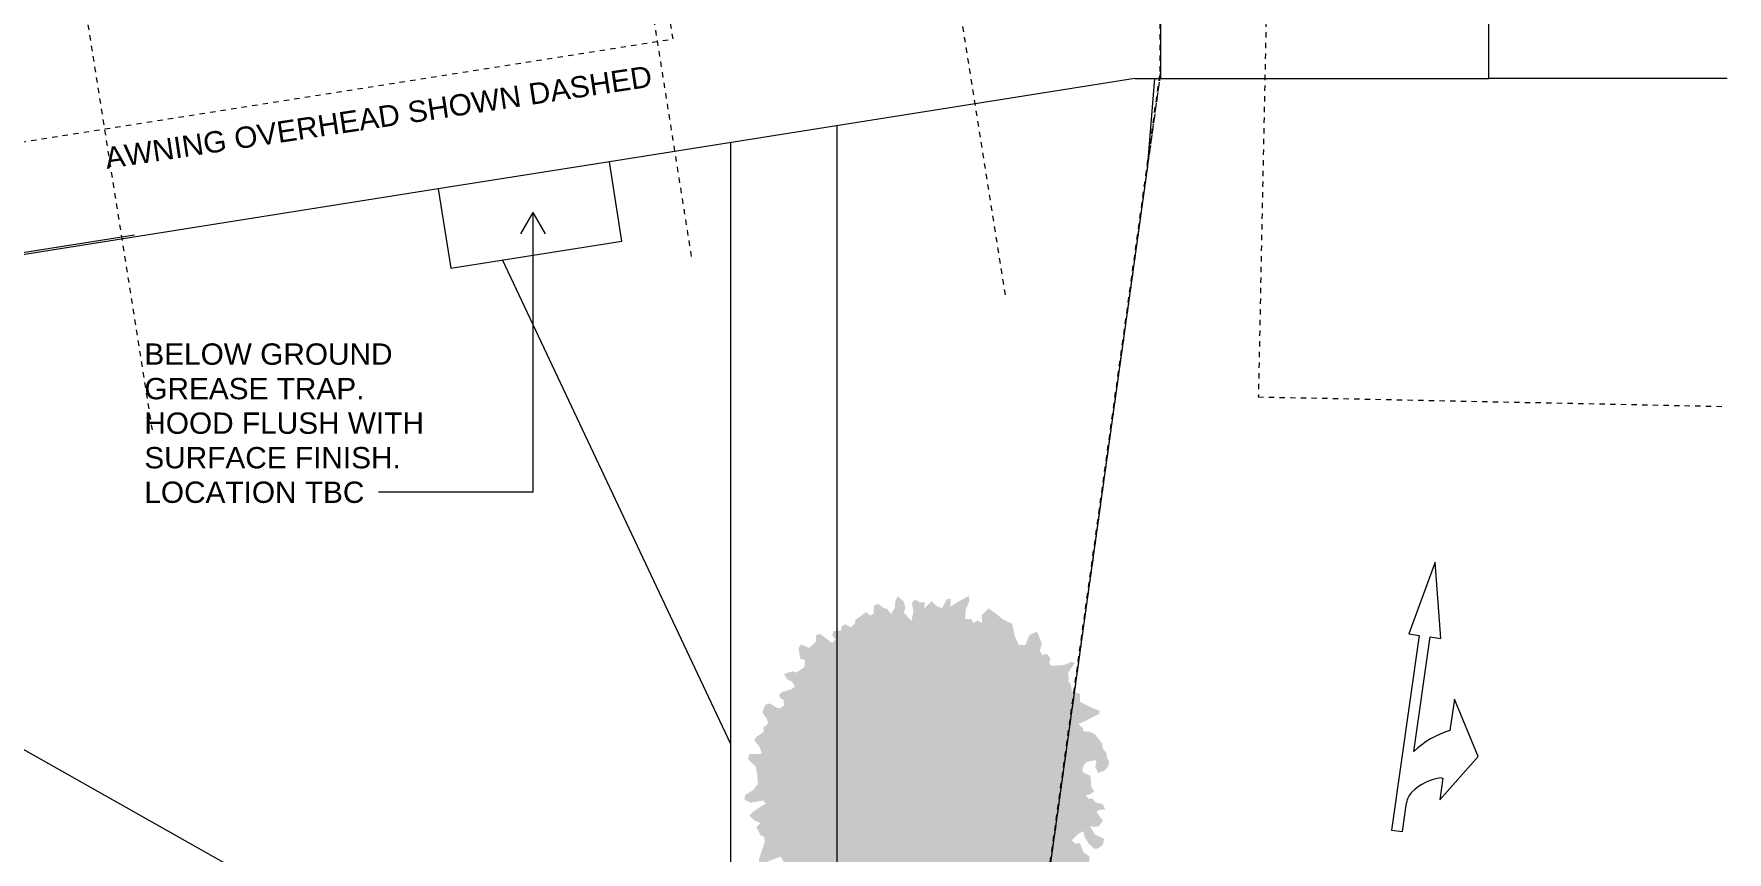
# Model space of a CAD drawing. Header units: metres. Extents: x -2358 to -2214, y 3875 to 4066.
# Drawn here: x -2248.12 to -2216.36, y 3994.73 to 4010.09 of the extents above; entities that cross this region are included whole.
import ezdxf

# ---------------------------------------------------------------- set-up
doc = ezdxf.new("R2010")
doc.units = ezdxf.units.M
for name, pattern in [('AEC_Double Dash', [0.039, 0.015, -0.004, 0.006, -0.004, 0.006, -0.004]), ('BOUNDARY Tighter', [0.008, 0.004, -0.002, 0, -0.002]), ('Grid Line', [0.021, 0.012, -0.003, 0.003, -0.003]), ('Overhead', [0.004, 0.0025, -0.0015])]:
    doc.linetypes.add(name, pattern=pattern)
for name, color, linetype, lineweight in [('A-DETL', 90, 'Continuous', 13), ('A-DETL-GENF', 92, 'Continuous', 5), ('A-FLOR', 192, 'Continuous', 5), ('A-FLOR-OVHD', 1, 'Overhead', 5), ('C-PROP-LINE', 91, 'AEC_Double Dash', 13), ('C-TOPO', 7, 'Continuous', 5), ('C-TOPO-MAJR', 7, 'Continuous', 20), ('G-ANNO-TEXT', 231, 'Continuous', 5), ('P-EQPM', 6, 'Continuous', 5), ('S-GRID', 1, 'Continuous', 5)]:
    doc.layers.add(name, color=color, linetype=linetype, lineweight=lineweight)
doc.styles.add('Arial_2', font='arial.ttf', dxfattribs={"height": 0.4})

# ---------------------------------------------------------------- blocks, each defined once
blk = doc.blocks.new('grease trap1 - grease trap-2547171-GA - Part B')
at = {"layer": 'P-EQPM'}
for p, q in [((-2376.541, 3969.287), (-2379.791, 3969.287)), ((-2379.791, 3969.287), (-2379.791, 3967.777)), ((-2376.541, 3967.777), (-2376.541, 3969.287)), ((-2379.791, 3967.777), (-2376.541, 3967.777))]:
    blk.add_line(p, q, dxfattribs=at)
blk = doc.blocks.new('Family - ___-240017-GA - Part B')
at = {"layer": 'C-PROP-LINE', "color": 1}
for p, q in [((-2226.983, 4038.163), (-2226.983, 4009.382)), ((-2226.983, 4009.382), (-2228.604, 3997.734))]:
    blk.add_line(p, q, dxfattribs=at)
at = {"layer": 'C-PROP-LINE', "color": 33}
blk.add_line((-2228.604, 3997.734), (-2229.187, 3993.549), dxfattribs=at)
blk = doc.blocks.new('Family - ___-284748-GA - Part B')
at = {"layer": 'C-PROP-LINE', "color": 1}
for p, q in [((-2224.727, 4023.916), (-2225.151, 4003.276)), ((-2225.151, 4003.276), (-2216.356, 4003.097))]:
    blk.add_line(p, q, dxfattribs=at)
blk = doc.blocks.new('Tree 7m - Tree-V80-GA - Part B')
at = {"layer": 'A-DETL-GENF', "transparency": 33554585}
blk.add_hatch(color=53, dxfattribs=at).paths.add_polyline_path([(2.357, 2.429), (2.059, 2.371), (1.907, 2.493), (1.922, 2.628), (1.746, 2.671), (1.734, 2.765), (1.546, 2.765), (1.464, 2.938), (1.223, 2.963), (1.215, 3.085), (1.103, 3.108), (0.895, 3.08), (0.898, 3.23), (0.801, 3.308), (0.603, 3.371), (0.574, 3.267), (0.551, 3.074), (0.518, 3.004), (0.43, 2.995), (0.416, 3.042), (0.433, 3.094), (0.41, 3.12), (0.201, 3.075), (-0.092, 3.008), (-0.057, 3.124), (-0.043, 3.226), (-0.353, 3.237), (-0.505, 3.155), (-0.543, 3.225), (-0.47, 3.348), (-0.56, 3.362), (-0.66, 3.278), (-0.87, 3.243), (-0.894, 3.096), (-0.976, 3.12), (-1.113, 3.064), (-1.221, 3.015), (-1.356, 3.067), (-1.458, 2.941), (-1.426, 2.81), (-1.487, 2.637), (-1.408, 2.588), (-1.403, 2.5), (-1.575, 2.485), (-1.68, 2.509), (-1.628, 2.599), (-1.604, 2.76), (-1.622, 2.892), (-1.685, 2.936), (-1.802, 2.936), (-1.884, 2.864), (-1.802, 2.69), (-1.838, 2.516), (-1.894, 2.583), (-1.961, 2.624), (-2.089, 2.593), (-2.089, 2.501), (-2.099, 2.399), (-2.154, 2.385), (-2.254, 2.466), (-2.285, 2.354), (-2.2, 2.242), (-2.204, 2.145), (-2.146, 2.11), (-2.142, 2.025), (-2.239, 2.064), (-2.316, 2.064), (-2.32, 2.014), (-2.332, 1.952), (-2.413, 1.855), (-2.448, 1.793), (-2.404, 1.706), (-2.387, 1.632), (-2.481, 1.564), (-2.566, 1.554), (-2.625, 1.587), (-2.708, 1.63), (-2.701, 1.681), (-2.63, 1.723), (-2.595, 1.851), (-2.706, 1.892), (-2.795, 1.887), (-2.88, 1.839), (-2.907, 1.738), (-2.954, 1.664), (-2.96, 1.55), (-3.008, 1.479), (-3.017, 1.256), (-2.971, 1.159), (-2.892, 1.083), (-2.915, 1.022), (-2.905, 0.908), (-3.022, 0.946), (-3.33, 1.014), (-3.368, 0.976), (-3.294, 0.844), (-3.195, 0.608), (-3.292, 0.501), (-3.203, 0.363), (-3.251, 0.29), (-3.281, 0.226), (-3.279, 0.164), (-3.321, 0.141), (-3.368, 0.052), (-3.593, -0.01), (-3.556, -0.064), (-3.408, -0.112), (-3.215, -0.256), (-3.224, -0.323), (-3.294, -0.361), (-3.303, -0.475), (-3.221, -0.519), (-3.236, -0.609), (-3.353, -0.688), (-3.429, -0.919), (-3.277, -0.96), (-3.098, -0.864), (-3.005, -0.943), (-3.052, -1.118), (-3.166, -1.329), (-3.087, -1.504), (-3.049, -1.706), (-3.011, -1.835), (-2.827, -1.823), (-2.745, -1.7), (-2.707, -1.797), (-2.622, -1.806), (-2.637, -1.896), (-2.549, -1.963), (-2.677, -2.101), (-2.815, -2.162), (-2.885, -2.25), (-2.704, -2.291), (-2.484, -2.323), (-2.59, -2.428), (-2.525, -2.472), (-2.35, -2.402), (-2.297, -2.499), (-2.286, -2.63), (-2.093, -2.61), (-2.169, -2.697), (-2.098, -2.756), (-2.072, -2.847), (-1.982, -2.841), (-1.897, -2.7), (-1.756, -2.586), (-1.748, -2.803), (-1.827, -2.847), (-1.879, -2.961), (-1.856, -3.11), (-1.756, -3.06), (-1.68, -2.978), (-1.549, -2.934), (-1.552, -3.06), (-1.514, -3.104), (-1.481, -3.241), (-1.403, -3.259), (-1.3, -3.151), (-1.23, -3.162), (-1.215, -3.265), (-1.131, -3.268), (-0.967, -3.282), (-0.914, -3.233), (-0.812, -3.233), (-0.759, -3.347), (-0.68, -3.35), (-0.631, -3.3), (-0.517, -3.382), (-0.441, -3.335), (-0.446, -3.244), (-0.35, -3.227), (-0.326, -3.344), (-0.286, -3.51), (-0.215, -3.537), (-0.139, -3.446), (0.036, -3.437), (0.115, -3.589), (0.197, -3.56), (0.296, -3.388), (0.247, -3.309), (0.343, -3.218), (0.527, -3.244), (0.551, -3.3), (0.714, -3.367), (0.735, -3.259), (0.694, -3.159), (0.709, -3.054), (0.796, -3.06), (0.957, -3.133), (1.045, -3.124), (1.06, -3.045), (1.033, -3.007), (1.095, -2.914), (1.188, -2.926), (1.226, -2.972), (1.276, -3.119), (1.358, -3.151), (1.489, -3.083), (1.504, -2.931), (1.542, -2.849), (1.662, -2.849), (1.7, -2.782), (1.861, -2.797), (1.943, -2.782), (1.948, -2.616), (1.995, -2.493), (2.089, -2.56), (2.179, -2.636), (2.261, -2.583), (2.241, -2.382), (2.293, -2.279), (2.416, -2.107), (2.56, -2.075), (2.735, -2.104), (2.802, -2.042), (2.747, -1.923), (2.542, -1.803), (2.545, -1.721), (2.606, -1.738), (2.788, -1.765), (2.922, -1.759), (2.91, -1.618), (2.852, -1.513), (2.963, -1.504), (3.001, -1.344), (2.969, -1.27), (3.022, -1.19), (3.315, -1.012), (3.363, -0.936), (3.246, -0.885), (2.969, -0.788), (2.994, -0.666), (3.032, -0.608), (3.055, -0.498), (3.109, -0.46), (3.088, -0.379), (3.388, -0.353), (3.447, -0.295), (3.454, -0.203), (3.33, -0.12), (3.256, -0.015), (3.327, 0.099), (3.343, 0.186), (3.132, 0.254), (3.078, 0.374), (3.086, 0.524), (3.172, 0.666), (3.254, 0.742), (3.236, 0.829), (3.007, 0.837), (2.982, 0.885), (3.04, 1.182), (2.931, 1.254), (2.847, 1.292), (2.755, 1.404), (2.809, 1.515), (2.842, 1.635), (2.788, 1.719), (2.661, 1.795), (2.557, 1.696), (2.425, 1.691), (2.45, 1.981), (2.156, 2.046), (2.296, 2.218), (2.275, 2.282), (2.372, 2.343)])

msp = doc.modelspace()

# ---------------------------------------------------------------- linework, layer by layer
at = {"layer": 'A-DETL', "linetype": 'BOUNDARY Tighter', "lineweight": 25}
for p, q in [((-2226.9834, 4009.3818), (-2226.9834, 4038.1633)), ((-2230.1782, 3986.4257), (-2226.9834, 4009.3818))]:
    msp.add_line(p, q, dxfattribs=at)
at = {"layer": 'A-DETL', "color": 253, "lineweight": 5}
for p, q in [((-2221.8312, 4000.173), (-2222.3284, 3998.8298)), ((-2221.7295, 3998.7443), (-2221.8312, 4000.173)), ((-2222.1304, 3998.8015), (-2222.6518, 3995.1475)), ((-2222.3284, 3998.8298), (-2222.1304, 3998.8015)), ((-2222.2342, 3996.623), (-2221.9275, 3998.7726)), ((-2221.9275, 3998.7726), (-2221.7295, 3998.7443)), ((-2221.471, 3997.6038), (-2221.5567, 3997.0136)), ((-2221.0242, 3996.53), (-2221.471, 3997.6038)), ((-2221.745, 3995.716), (-2221.0242, 3996.53)), ((-2221.6866, 3996.1187), (-2221.745, 3995.716)), ((-2221.7193, 3996.1252), (-2221.6866, 3996.1187)), ((-2222.4488, 3995.119), (-2222.372, 3995.6573)), ((-2222.6518, 3995.1475), (-2222.4488, 3995.119))]:
    msp.add_line(p, q, dxfattribs=at)
for centre, radius, start, end in [((-2221.0733, 3995.3922), 1.6919, 106.60201, 133.32771), ((-2222.0156, 3995.6064), 0.36, 133.94855, 171.87933), ((-2221.6049, 3995.1804), 0.9517, 96.89859, 133.94855)]:
    msp.add_arc(centre, radius, start, end, dxfattribs=at)
at = {"layer": 'A-FLOR'}
for p, q in [((-2220.8259, 4009.2504), (-2220.8492, 4020.9099)), ((-2226.9834, 4013.1439), (-2226.9834, 4009.2504)), ((-2227.4661, 4009.2504), (-2237.3248, 4007.6888)), ((-2227.4661, 4009.2504), (-2220.8259, 4009.2504)), ((-2227.0978, 4009.2504), (-2227.2369, 4007.5603)), ((-2216.3559, 4009.2525), (-2220.8259, 4009.2504)), ((-2233.0527, 3981.8253), (-2233.0527, 4008.3655)), ((-2235.0527, 4008.0487), (-2235.0527, 3982.1504)), ((-2227.2369, 4007.5603), (-2230.1782, 3986.4257)), ((-2240.5348, 4007.1804), (-2267.0087, 4002.9872))]:
    msp.add_line(p, q, dxfattribs=at)
at = {"layer": 'A-FLOR-OVHD'}
for p, q in [((-2236.1309, 4009.993), (-2236.4618, 4012.0819)), ((-2267.3355, 4005.0505), (-2236.1309, 4009.993))]:
    msp.add_line(p, q, dxfattribs=at)
at = {"layer": 'C-TOPO'}
msp.add_line((-2252.3182, 4005.3545), (-2246.231, 4006.3186), dxfattribs=at)
at = {"layer": 'C-TOPO-MAJR', "color": 8, "lineweight": 15}
for p, q in [((-2239.3315, 4005.8422), (-2235.0527, 3996.7657)), ((-2235.0527, 3989.1751), (-2255.2916, 4000.5906))]:
    msp.add_line(p, q, dxfattribs=at)
at = {"layer": 'G-ANNO-TEXT', "color": 7}
for p, q in [((-2238.7603, 4006.7384), (-2238.9912, 4006.3384)), ((-2238.7603, 4006.7384), (-2238.5294, 4006.3384)), ((-2238.7603, 4006.7384), (-2238.7603, 4001.4871)), ((-2240.3614, 4001.4871), (-2241.6561, 4001.4871)), ((-2238.7603, 4001.4871), (-2240.3614, 4001.4871))]:
    msp.add_line(p, q, dxfattribs=at)
at = {"layer": 'S-GRID', "linetype": 'Grid Line'}
for p, q in [((-2235.7819, 4005.9128), (-2245.0665, 4064.5313)), ((-2229.8964, 4005.1898), (-2239.2955, 4064.5317)), ((-2245.8969, 4002.6554), (-2255.4373, 4062.8887))]:
    msp.add_line(p, q, dxfattribs=at)

# ---------------------------------------------------------------- block references
at = {"layer": 'A-DETL-GENF', "color": 53, "transparency": 33554585, "rotation": 220.1293300237995}
msp.add_blockref('Tree 7m - Tree-V80-GA - Part B', (-2231.3325, 3995.9618), dxfattribs=at)
at = {"layer": 'C-PROP-LINE', "color": 1}
for name in ['Family - ___-284748-GA - Part B', 'Family - ___-240017-GA - Part B']:
    msp.add_blockref(name, (0, 0), dxfattribs=at)
at = {"layer": 'P-EQPM', "rotation": 9.000328388167508}
msp.add_blockref('grease trap1 - grease trap-2547171-GA - Part B', (730.9103, 459.0603), dxfattribs=at)

# ---------------------------------------------------------------- texts
at = {"layer": 'G-ANNO-TEXT', "color": 7, "insert": (-2246.8147, 4007.9501), "char_height": 0.4, "width": 12.859068, "attachment_point": 1, "rotation": 8.58475, "style": 'Arial_2'}
msp.add_mtext('AWNING OVERHEAD SHOWN DASHED', dxfattribs=at)
at = {"layer": 'G-ANNO-TEXT', "color": 7, "char_height": 0.4, "attachment_point": 1, "style": 'Arial_2'}
for s, insert, width in [('BELOW GROUND ', (-2246.0498, 4004.28), 5.948521), ('GREASE TRAP. ', (-2246.0498, 4003.6318), 5.307171), ('HOOD FLUSH WITH ', (-2246.0498, 4002.9836), 6.654006), ('SURFACE FINISH. ', (-2246.0498, 4002.3353), 6.140926), ('LOCATION TBC', (-2246.0498, 4001.6871), 5.082699)]:
    msp.add_mtext(s, dxfattribs=dict(at, insert=insert, width=width))

doc.saveas('drawing.dxf')
